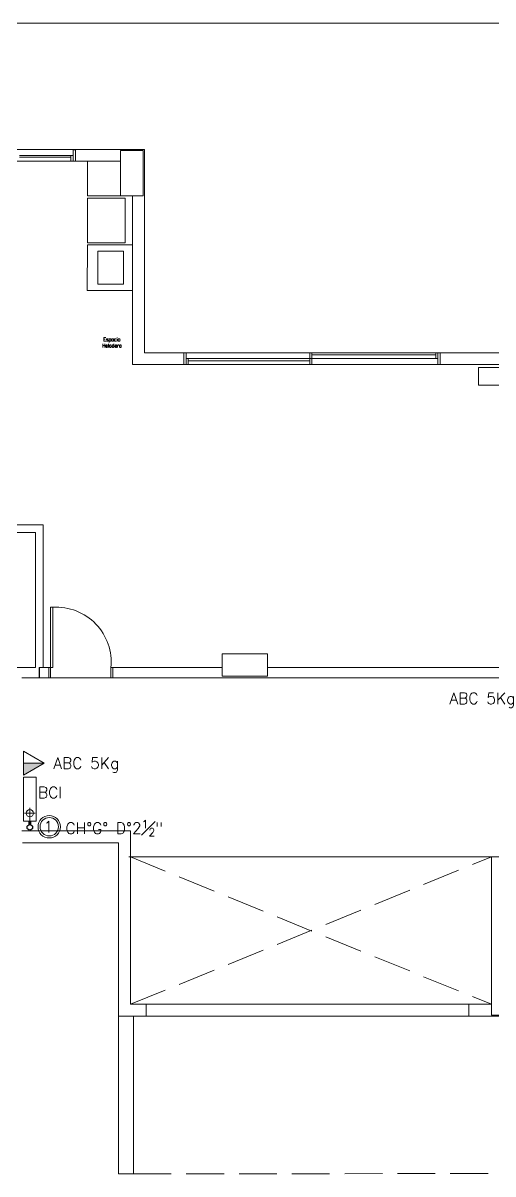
# Model space of a CAD drawing. Header units: millimetres. Extents: x 917 to 1168, y -421 to -23.
# Drawn here: x 1008.25 to 1014.49, y -297.79 to -282.54 of the extents above; entities that cross this region are included whole.
import ezdxf
from ezdxf.enums import TextEntityAlignment as Align

# ---------------------------------------------------------------- set-up
doc = ezdxf.new("R2010")
doc.units = ezdxf.units.MM
doc.header["$LTSCALE"] = 0.1
doc.linetypes.add('CONTINUA', pattern=[0])
doc.linetypes.add('DASHED', pattern=[0.7, 0.5, -0.2])
doc.layers.get('0').update_dxf_attribs({"lineweight": 5})
for name, color, linetype, lineweight in [('00_Incendio_Bocas Incendio', 1, 'Continuous', 30), ('00_Incendio_Cañeria', 1, 'Continuous', 30), ('00_Incendio_Matafuego', 1, 'Continuous', 20), ('00_Incendio_Montantes', 1, 'Continuous', 30), ('00_Incendio_Numeracion Montantes', 1, 'Continuous', 30), ('00_Incendio_Textos', 7, 'Continuous', 13), ('Arq-Equipamiento', 250, 'Continuous', 5)]:
    doc.layers.add(name, color=color, linetype=linetype, lineweight=lineweight)
doc.styles.add('Instal Sanit', font='techb___.ttf', dxfattribs={"height": 0.15})
doc.styles.add('Romans', font='romans.shx')
doc.styles.add('Romans 1.50', font='romans.shx', dxfattribs={"width": 0.8, "height": 0.15})
doc.styles.get("Standard").update_dxf_attribs({"font": 'arial.ttf'})

# ---------------------------------------------------------------- blocks, each defined once
blk = doc.blocks.new('2-1P F')
at = {"color": 8, "lineweight": 18}
for p, q in [((744.734, -308.332), (760.799, -308.332)), ((745.493, -310.009), (746.293, -310.009)), ((746.263, -310.164), (746.263, -310.011)), ((746.263, -310.011), (746.293, -310.011)), ((747.207, -310.009), (746.293, -310.009)), ((746.293, -310.009), (746.293, -310.011)), ((746.293, -310.011), (746.293, -310.164)), ((747.207, -312.703), (747.207, -310.009)), ((746.293, -310.165), (745.493, -310.165)), ((746.233, -310.087), (745.553, -310.087)), ((746.233, -310.111), (745.553, -310.111)), ((745.553, -310.164), (746.233, -310.164)), ((746.233, -310.164), (746.233, -310.087)), ((746.233, -310.087), (746.263, -310.087)), ((746.233, -310.101), (746.233, -310.111)), ((746.263, -310.164), (746.233, -310.164)), ((746.263, -310.087), (746.263, -310.164)), ((746.293, -310.164), (746.263, -310.164)), ((746.293, -310.164), (746.293, -310.165)), ((746.293, -310.165), (746.892, -310.165)), ((746.451, -310.624), (746.451, -310.165)), ((747.051, -310.024), (746.892, -310.024)), ((746.892, -310.024), (746.892, -310.149)), ((746.892, -310.024), (747.051, -310.024)), ((746.892, -310.165), (746.892, -310.024)), ((746.892, -310.149), (746.892, -310.15)), ((746.892, -310.15), (746.892, -310.163)), ((746.892, -310.163), (746.892, -310.164)), ((746.892, -310.164), (746.892, -310.165)), ((746.892, -310.165), (746.892, -310.624)), ((747.192, -310.024), (747.051, -310.024)), ((747.192, -310.624), (747.192, -310.024)), ((747.192, -310.024), (747.192, -310.624)), ((746.892, -310.624), (746.451, -310.624)), ((746.892, -310.624), (747.051, -310.624)), ((747.051, -310.624), (747.052, -310.624)), ((747.051, -310.624), (747.051, -312.859)), ((747.192, -310.624), (747.051, -310.624)), ((747.052, -310.624), (747.053, -310.624)), ((747.053, -310.624), (747.066, -310.624)), ((747.066, -310.624), (747.067, -310.624)), ((747.067, -310.624), (747.192, -310.624)), ((746.45, -311.876), (746.451, -311.274)), ((746.451, -311.274), (747.051, -311.274)), ((746.591, -311.355), (746.59, -311.795)), ((746.931, -311.355), (746.591, -311.355)), ((746.93, -311.795), (746.931, -311.355)), ((746.59, -311.795), (746.93, -311.795)), ((747.05, -311.876), (746.45, -311.876)), ((747.729, -312.703), (747.207, -312.703)), ((747.729, -312.859), (747.729, -312.703)), ((747.729, -312.703), (747.759, -312.703)), ((747.759, -312.703), (747.759, -312.859)), ((749.399, -312.703), (747.759, -312.703)), ((749.399, -312.781), (749.399, -312.703)), ((749.399, -312.703), (749.429, -312.703)), ((749.429, -312.703), (749.429, -312.781)), ((751.069, -312.703), (749.429, -312.703)), ((749.429, -312.742), (749.429, -312.731)), ((749.429, -312.731), (751.069, -312.731)), ((751.069, -312.781), (751.069, -312.703)), ((751.069, -312.703), (751.099, -312.703)), ((751.069, -312.731), (751.069, -312.742)), ((751.099, -312.703), (751.099, -312.781)), ((751.099, -312.859), (751.099, -312.703)), ((751.099, -312.703), (751.129, -312.703)), ((751.967, -312.703), (751.129, -312.703)), ((751.129, -312.703), (751.129, -312.859)), ((747.051, -312.859), (747.729, -312.859)), ((747.759, -312.859), (747.729, -312.859)), ((747.759, -312.859), (747.759, -312.781)), ((747.759, -312.781), (747.789, -312.781)), ((747.789, -312.859), (747.759, -312.859)), ((747.789, -312.781), (747.789, -312.859)), ((749.399, -312.781), (747.789, -312.781)), ((747.789, -312.826), (747.789, -312.812)), ((747.789, -312.812), (749.399, -312.812)), ((747.789, -312.859), (749.399, -312.859)), ((749.399, -312.859), (749.399, -312.781)), ((749.399, -312.781), (749.429, -312.781)), ((749.429, -312.781), (749.399, -312.781)), ((749.399, -312.812), (749.399, -312.826)), ((749.429, -312.859), (749.399, -312.859)), ((749.429, -312.781), (749.429, -312.859)), ((749.429, -312.781), (751.069, -312.781)), ((749.429, -312.859), (751.099, -312.859)), ((751.099, -312.781), (751.069, -312.781)), ((751.129, -312.859), (751.099, -312.859)), ((751.129, -312.859), (751.967, -312.859)), ((745.864, -314.985), (744.981, -314.985)), ((745.864, -316.876), (745.864, -314.985)), ((744.981, -315.087), (745.763, -315.087)), ((745.763, -315.087), (745.763, -316.876)), ((745.995, -316.076), (745.964, -316.076)), ((745.964, -316.076), (745.964, -316.876)), ((745.995, -316.876), (745.995, -316.076)), ((748.838, -316.692), (748.238, -316.692)), ((748.238, -316.692), (748.238, -316.876)), ((748.838, -316.876), (748.838, -316.692)), ((745.763, -316.876), (744.061, -316.876)), ((745.939, -316.876), (745.813, -316.876)), ((745.813, -316.876), (745.813, -317.01)), ((745.815, -317.01), (745.815, -316.876)), ((745.964, -316.876), (745.939, -316.876)), ((745.939, -316.876), (745.939, -317.01)), ((745.964, -316.876), (745.995, -316.876)), ((745.964, -317.01), (745.964, -316.876)), ((746.789, -316.876), (746.764, -316.876)), ((746.764, -316.876), (746.764, -317.01)), ((748.238, -316.876), (746.789, -316.876)), ((746.789, -317.01), (746.789, -316.876)), ((748.238, -316.876), (748.238, -316.878)), ((748.238, -316.992), (748.238, -316.876)), ((748.238, -316.878), (748.238, -316.879)), ((748.238, -316.879), (748.238, -316.891)), ((748.838, -316.878), (748.838, -316.876)), ((752.466, -316.876), (748.838, -316.876)), ((748.838, -316.876), (748.838, -316.992)), ((748.838, -316.879), (748.838, -316.878)), ((748.838, -316.891), (748.838, -316.879)), ((745.583, -317.01), (745.939, -317.01)), ((745.939, -317.01), (745.964, -317.01)), ((746.764, -317.01), (745.964, -317.01)), ((746.764, -317.01), (746.789, -317.01)), ((746.789, -317.01), (752.466, -317.01)), ((748.238, -316.891), (748.238, -316.892)), ((748.238, -316.892), (748.238, -316.992)), ((748.238, -316.992), (748.238, -316.992)), ((748.238, -316.992), (748.838, -316.992)), ((748.238, -316.992), (748.238, -316.992)), ((748.838, -316.992), (748.238, -316.992)), ((748.838, -316.892), (748.838, -316.891)), ((748.838, -316.992), (748.838, -316.892)), ((748.838, -316.992), (748.838, -316.992)), ((748.838, -316.992), (748.838, -316.992)), ((747.021, -319.041), (745.583, -319.041)), ((747.021, -321.34), (747.021, -319.041)), ((745.593, -319.198), (746.863, -319.198)), ((746.863, -319.198), (746.863, -321.498)), ((751.807, -319.386), (747.003, -319.386)), ((751.957, -319.386), (751.807, -319.386)), ((751.807, -319.386), (751.807, -321.34)), ((747.229, -321.34), (747.021, -321.34)), ((747.229, -321.34), (747.229, -321.498)), ((751.507, -321.34), (747.229, -321.34)), ((751.807, -321.34), (751.507, -321.34)), ((751.507, -321.498), (751.507, -321.34)), ((751.807, -321.34), (751.807, -321.342)), ((751.807, -321.483), (751.807, -321.34)), ((751.807, -321.342), (751.807, -321.343)), ((751.807, -321.343), (751.807, -321.358)), ((751.807, -321.358), (751.807, -321.483)), ((746.863, -321.498), (747.229, -321.498)), ((747.063, -321.498), (746.863, -321.498)), ((746.863, -321.498), (746.863, -323.589)), ((747.063, -323.589), (747.063, -321.498)), ((747.229, -321.498), (751.507, -321.498)), ((751.507, -321.498), (753.857, -321.498)), ((751.807, -321.483), (753.857, -321.483)), ((746.863, -323.589), (747.063, -323.589))]:
    blk.add_line(p, q, dxfattribs=at)
at = {"color": 8, "linetype": 'DASHED', "lineweight": 18, "ltscale": 10}
for p, q in [((747.021, -319.386), (751.807, -321.34)), ((747.021, -321.34), (751.807, -319.386)), ((747.021, -319.386), (751.807, -321.34)), ((747.063, -323.589), (758.12, -323.574))]:
    blk.add_line(p, q, dxfattribs=at)
at = {"color": 8, "lineweight": 18}
blk.add_lwpolyline([(746.451, -310.656), (746.451, -311.246), (746.951, -311.246), (746.951, -310.656)], close=True, dxfattribs=at)
blk.add_arc((746.037, -316.805), 0.73, 354.4302, 93.3299, dxfattribs=at)
at = {"layer": 'Arq-Equipamiento', "color": 8, "linetype": 'CONTINUA', "lineweight": 18}
blk.add_lwpolyline([(751.638, -312.897), (752.523, -312.897), (752.523, -313.132), (751.638, -313.132)], close=True, dxfattribs=at)
at = {"color": 8, "lineweight": 18, "style": 'Romans 1.50', "width": 0.8}
for s, p in [('Heladera', (746.647, -312.633)), ('Espacio', (746.663, -312.55))]:
    blk.add_text(s, height=0.05, dxfattribs=at).set_placement(p)
blk = doc.blocks.new('Boca Incendio')
at = {"color": 1, "lineweight": 20}
blk.add_lwpolyline([(-0.58, -0.085), (0, -0.085), (0, 0.085), (-0.58, 0.085)], close=True, dxfattribs=at)
for points in [[(0, 0), (-0.176, 0)], [(-0.104, -0.072), (-0.104, 0.072)]]:
    blk.add_lwpolyline(points, dxfattribs=at)
blk.add_circle((-0.104, 0), 0.048, dxfattribs=at)

msp = doc.modelspace()

# ---------------------------------------------------------------- hatches: boundary and pattern name
at = {"layer": '00_Incendio_Matafuego'}
msp.add_hatch(color=256, dxfattribs=at).paths.add_polyline_path([(1008.26, -292.346), (1008.26, -292.506), (1008.537, -292.346)])

# ---------------------------------------------------------------- linework, layer by layer
at = {"layer": '00_Incendio_Cañeria', "lineweight": 60}
msp.add_lwpolyline([(1008.345, -293.161), (1008.345, -293.115)], dxfattribs=at)
at = {"layer": '00_Incendio_Matafuego'}
msp.add_lwpolyline([(1008.537, -292.346), (1008.26, -292.186), (1008.26, -292.506)], close=True, dxfattribs=at)
msp.add_lwpolyline([(1008.537, -292.346), (1008.26, -292.346)], dxfattribs=at)
at = {"layer": '00_Incendio_Montantes', "lineweight": 25}
msp.add_circle((1008.345, -293.198), 0.037, dxfattribs=at)
at = {"layer": '00_Incendio_Numeracion Montantes', "lineweight": 20}
for radius in [0.149, 0.122]:
    msp.add_circle((1008.603, -293.19), radius, dxfattribs=at)

# ---------------------------------------------------------------- block references
at = {"color": 2, "linetype": 'CONTINUA', "lineweight": 13}
msp.add_blockref('2-1P F', (262.657, 25.796), dxfattribs=at)
at = {"layer": '00_Incendio_Bocas Incendio', "rotation": 270}
msp.add_blockref('Boca Incendio', (1008.345, -293.115), dxfattribs=at)

# ---------------------------------------------------------------- texts
at = {"layer": '00_Incendio_Textos', "color": 7, "char_height": 0.15, "width": 1.47222, "attachment_point": 2, "style": 'Instal Sanit'}
for insert in [(1014.271, -291.413), (1009.019, -292.272)]:
    msp.add_mtext('\\pi-0.45,l0.6,t0.6;{\\Fromans|c0;ABC 5Kg}', dxfattribs=dict(at, insert=insert))
at = {"layer": '00_Incendio_Textos', "insert": (1008.614, -292.811), "char_height": 0.15, "attachment_point": 8, "style": 'Romans'}
msp.add_mtext_dynamic_manual_height_columns('BCI', width=0.92514, gutter_width=0.75, heights=[0], dxfattribs=at)
at = {"layer": '00_Incendio_Textos', "lineweight": 18, "insert": (1010.11, -293.105), "char_height": 0.15, "attachment_point": 3}
msp.add_mtext_dynamic_manual_height_columns('\\A1;{\\Fromans|c0;CH°G° D°2\\H0.7x;\\S1#2;\\H1.42857x;"}', width=1.33303, gutter_width=12.5, heights=[0], dxfattribs=at)
at = {"layer": '00_Incendio_Textos', "color": 7, "style": 'Romans', "flags": 8}
msp.add_attdef('1', text='1', height=0.15, dxfattribs=at).set_placement((1008.59, -293.19), align=Align.MIDDLE_CENTER)

doc.saveas('drawing.dxf')
